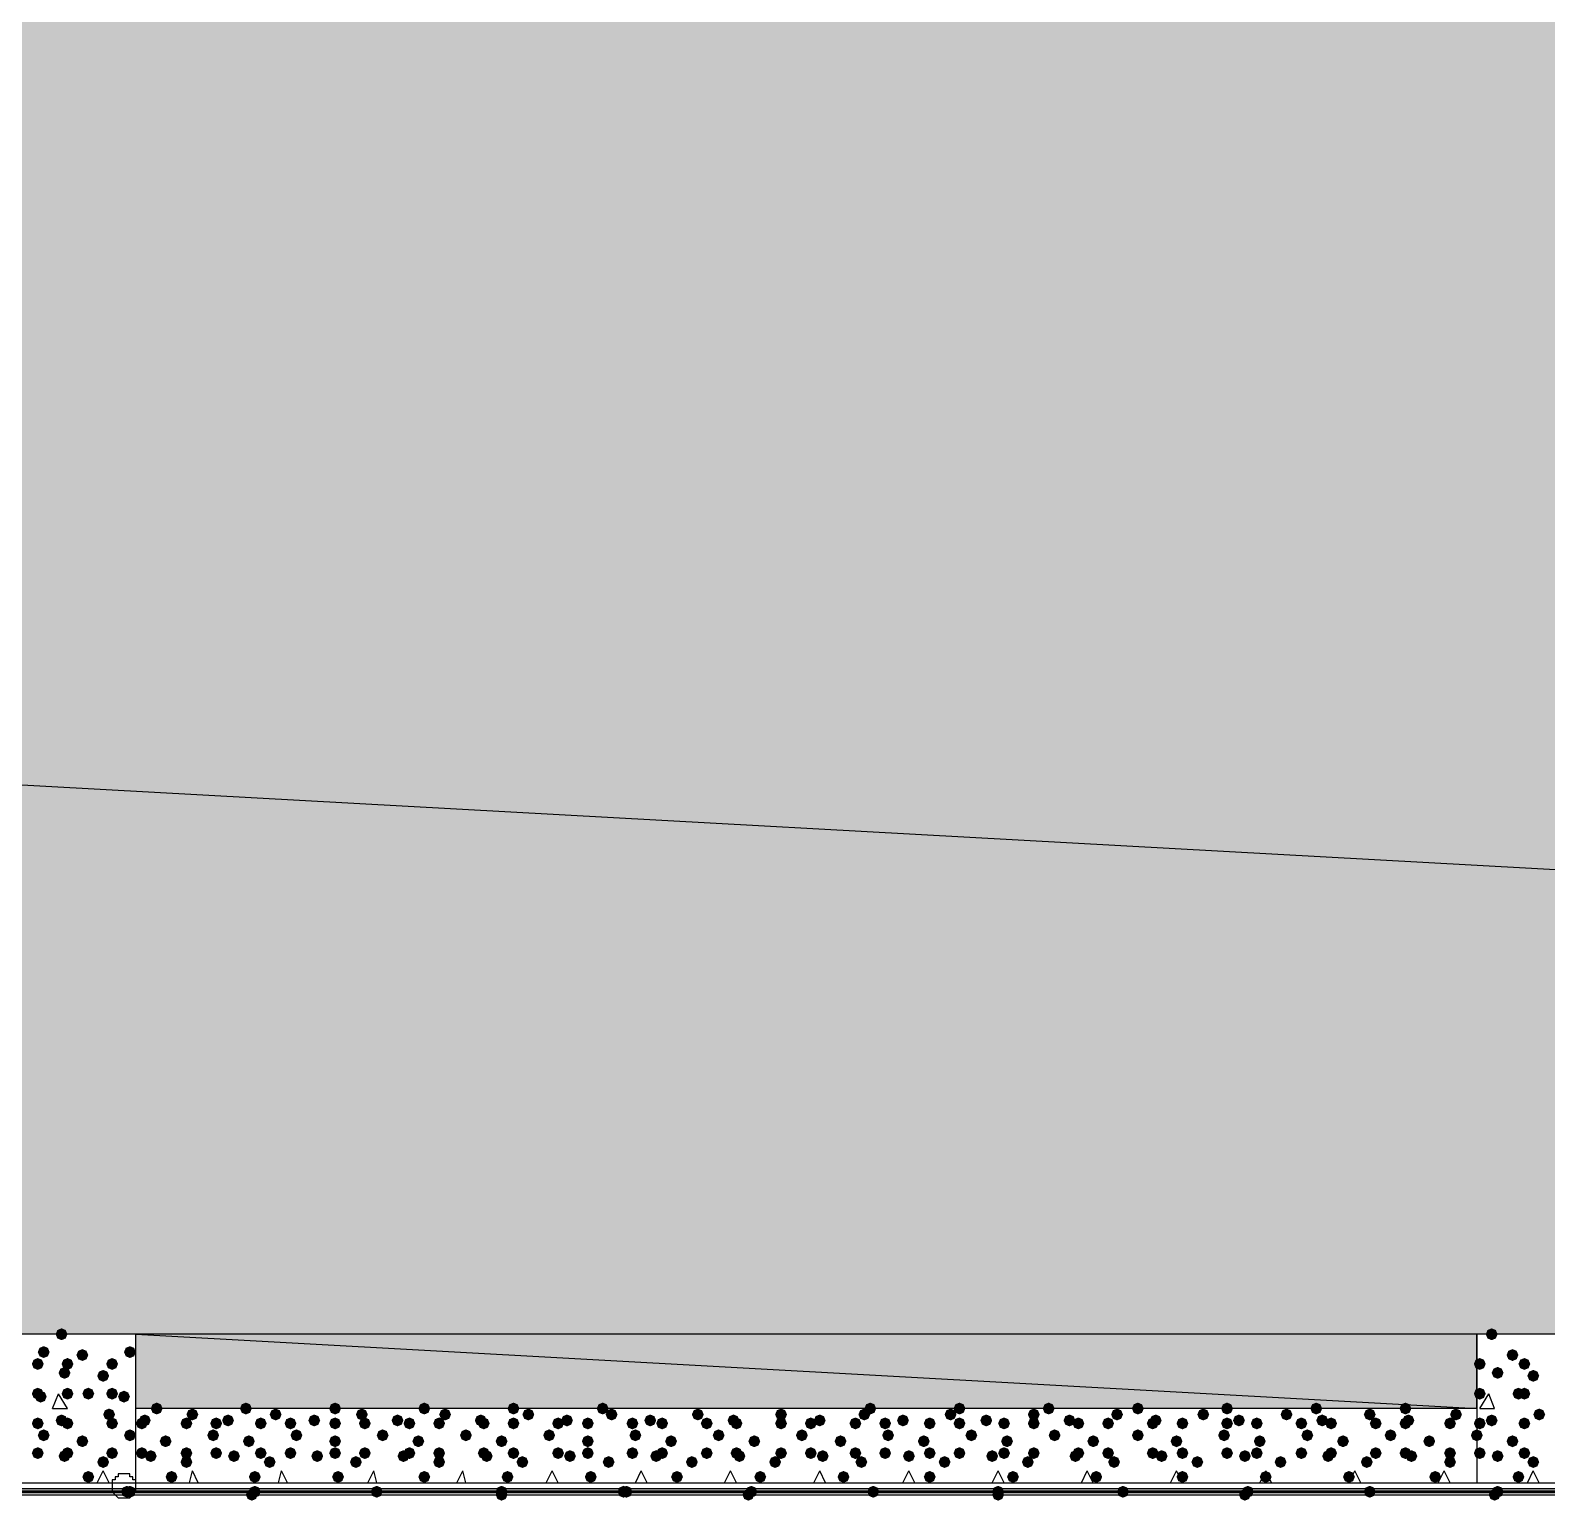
# Model space of a CAD drawing. Header units: millimetres. Extents: x 0 to 420, y 0 to 297.
# Drawn here: x 236.83 to 258.42, y 99.99 to 120.93 of the extents above; entities that cross this region are included whole.
import ezdxf

# ---------------------------------------------------------------- set-up
doc = ezdxf.new("R2010")
doc.units = ezdxf.units.MM
doc.layers.get('0').update_dxf_attribs({"linetype": 'CONTINUOUS'})

msp = doc.modelspace()

# ---------------------------------------------------------------- hatches: boundary and pattern name
at = {"true_color": 0x000008}
h = msp.add_hatch(color=0, dxfattribs=at)
h.paths.add_polyline_path([(378.544667, 121.454333), (32.469667, 121.454333), (378.544667, 102.362)], flags=0)
h.paths.add_polyline_path([(32.469667, 121.454333), (378.544667, 102.362), (32.469667, 102.362)], flags=0)
at = {"true_color": 0x000007}
for points in [[(237.363, 102.362), (237.338129, 102.302204), (237.278333, 102.277333), (237.218538, 102.302204), (237.193667, 102.362), (237.218537, 102.421796), (237.278333, 102.446667), (237.338129, 102.421796)], [(257.725333, 102.362), (257.700462, 102.302204), (257.640667, 102.277333), (257.580871, 102.302204), (257.556, 102.362), (257.580871, 102.421796), (257.640667, 102.446667), (257.700462, 102.421796)], [(237.109, 102.108), (237.084129, 102.048204), (237.024333, 102.023333), (236.964538, 102.048204), (236.939667, 102.108), (236.964537, 102.167796), (237.024333, 102.192667), (237.084129, 102.167796)], [(237.659333, 102.065667), (237.634462, 102.005871), (237.574667, 101.981), (237.514871, 102.005871), (237.49, 102.065667), (237.514871, 102.125462), (237.574667, 102.150333), (237.634462, 102.125463)], [(238.336667, 102.108), (238.311796, 102.048204), (238.252, 102.023333), (238.192204, 102.048204), (238.167333, 102.108), (238.192204, 102.167796), (238.252, 102.192667), (238.311796, 102.167796)], [(258.021667, 102.065667), (257.996796, 102.005871), (257.937, 101.981), (257.877204, 102.005871), (257.852333, 102.065667), (257.877204, 102.125462), (257.937, 102.150333), (257.996796, 102.125463)], [(237.024333, 101.938667), (236.999462, 101.878871), (236.939667, 101.854), (236.879871, 101.878871), (236.855, 101.938667), (236.879871, 101.998462), (236.939667, 102.023333), (236.999462, 101.998463)], [(237.447667, 101.938667), (237.422796, 101.878871), (237.363, 101.854), (237.303204, 101.878871), (237.278333, 101.938667), (237.303204, 101.998462), (237.363, 102.023333), (237.422796, 101.998463)], [(238.082667, 101.938667), (238.057796, 101.878871), (237.998, 101.854), (237.938204, 101.878871), (237.913333, 101.938667), (237.938204, 101.998462), (237.998, 102.023333), (238.057796, 101.998463)], [(257.556, 101.938667), (257.531129, 101.878871), (257.471333, 101.854), (257.411538, 101.878871), (257.386667, 101.938667), (257.411537, 101.998462), (257.471333, 102.023333), (257.531129, 101.998463)], [(258.191, 101.938667), (258.166129, 101.878871), (258.106333, 101.854), (258.046538, 101.878871), (258.021667, 101.938667), (258.046537, 101.998462), (258.106333, 102.023333), (258.166129, 101.998463)], [(237.405333, 101.811667), (237.380462, 101.751871), (237.320667, 101.727), (237.260871, 101.751871), (237.236, 101.811667), (237.260871, 101.871462), (237.320667, 101.896333), (237.380462, 101.871463)], [(237.955667, 101.769333), (237.930796, 101.709537), (237.871, 101.684667), (237.811204, 101.709537), (237.786333, 101.769333), (237.811204, 101.829129), (237.871, 101.854), (237.930796, 101.829129)], [(257.81, 101.811667), (257.785129, 101.751871), (257.725333, 101.727), (257.665538, 101.751871), (257.640667, 101.811667), (257.665537, 101.871462), (257.725333, 101.896333), (257.785129, 101.871463)], [(258.318, 101.769333), (258.293129, 101.709537), (258.233333, 101.684667), (258.173537, 101.709537), (258.148667, 101.769333), (258.173537, 101.829129), (258.233333, 101.854), (258.293129, 101.829129)], [(237.024333, 101.515333), (236.999462, 101.455537), (236.939667, 101.430667), (236.879871, 101.455537), (236.855, 101.515333), (236.879871, 101.575129), (236.939667, 101.6), (236.999462, 101.575129)], [(237.066667, 101.473), (237.041796, 101.413204), (236.982, 101.388333), (236.922204, 101.413204), (236.897333, 101.473), (236.922204, 101.532796), (236.982, 101.557667), (237.041796, 101.532796)], [(237.447667, 101.515333), (237.422796, 101.455537), (237.363, 101.430667), (237.303204, 101.455537), (237.278333, 101.515333), (237.303204, 101.575129), (237.363, 101.6), (237.422796, 101.575129)], [(237.744, 101.515333), (237.719129, 101.455537), (237.659333, 101.430667), (237.599538, 101.455537), (237.574667, 101.515333), (237.599537, 101.575129), (237.659333, 101.6), (237.719129, 101.575129)], [(238.082667, 101.515333), (238.057796, 101.455537), (237.998, 101.430667), (237.938204, 101.455537), (237.913333, 101.515333), (237.938204, 101.575129), (237.998, 101.6), (238.057796, 101.575129)], [(238.252, 101.473), (238.227129, 101.413204), (238.167333, 101.388333), (238.107537, 101.413204), (238.082667, 101.473), (238.107537, 101.532796), (238.167333, 101.557667), (238.227129, 101.532796)], [(257.556, 101.515333), (257.531129, 101.455537), (257.471333, 101.430667), (257.411538, 101.455537), (257.386667, 101.515333), (257.411537, 101.575129), (257.471333, 101.6), (257.531129, 101.575129)], [(258.106333, 101.515333), (258.081462, 101.455537), (258.021667, 101.430667), (257.961871, 101.455537), (257.937, 101.515333), (257.961871, 101.575129), (258.021667, 101.6), (258.081462, 101.575129)], [(258.191, 101.515333), (258.166129, 101.455537), (258.106333, 101.430667), (258.046538, 101.455537), (258.021667, 101.515333), (258.046537, 101.575129), (258.106333, 101.6), (258.166129, 101.575129)], [(238.040333, 101.219), (238.015462, 101.159204), (237.955667, 101.134333), (237.895871, 101.159204), (237.871, 101.219), (237.895871, 101.278796), (237.955667, 101.303667), (238.015462, 101.278796)], [(258.402667, 101.219), (258.377796, 101.159204), (258.318, 101.134333), (258.258204, 101.159204), (258.233333, 101.219), (258.258204, 101.278796), (258.318, 101.303667), (258.377796, 101.278796)], [(237.024333, 101.092), (236.999462, 101.032204), (236.939667, 101.007333), (236.879871, 101.032204), (236.855, 101.092), (236.879871, 101.151796), (236.939667, 101.176667), (236.999462, 101.151796)], [(237.363, 101.134333), (237.338129, 101.074537), (237.278333, 101.049667), (237.218538, 101.074537), (237.193667, 101.134333), (237.218537, 101.194129), (237.278333, 101.219), (237.338129, 101.194129)], [(237.447667, 101.092), (237.422796, 101.032204), (237.363, 101.007333), (237.303204, 101.032204), (237.278333, 101.092), (237.303204, 101.151796), (237.363, 101.176667), (237.422796, 101.151796)], [(238.082667, 101.092), (238.057796, 101.032204), (237.998, 101.007333), (237.938204, 101.032204), (237.913333, 101.092), (237.938204, 101.151796), (237.998, 101.176667), (238.057796, 101.151796)], [(257.556, 101.092), (257.531129, 101.032204), (257.471333, 101.007333), (257.411538, 101.032204), (257.386667, 101.092), (257.411537, 101.151796), (257.471333, 101.176667), (257.531129, 101.151796)], [(257.725333, 101.134333), (257.700462, 101.074537), (257.640667, 101.049667), (257.580871, 101.074537), (257.556, 101.134333), (257.580871, 101.194129), (257.640667, 101.219), (257.700462, 101.194129)], [(258.191, 101.092), (258.166129, 101.032204), (258.106333, 101.007333), (258.046538, 101.032204), (258.021667, 101.092), (258.046537, 101.151796), (258.106333, 101.176667), (258.166129, 101.151796)], [(237.109, 100.922667), (237.084129, 100.862871), (237.024333, 100.838), (236.964538, 100.862871), (236.939667, 100.922667), (236.964537, 100.982462), (237.024333, 101.007333), (237.084129, 100.982463)], [(237.659333, 100.838), (237.634462, 100.778204), (237.574667, 100.753333), (237.514871, 100.778204), (237.49, 100.838), (237.514871, 100.897796), (237.574667, 100.922667), (237.634462, 100.897796)], [(238.336667, 100.922667), (238.311796, 100.862871), (238.252, 100.838), (238.192204, 100.862871), (238.167333, 100.922667), (238.192204, 100.982462), (238.252, 101.007333), (238.311796, 100.982463)], [(258.021667, 100.838), (257.996796, 100.778204), (257.937, 100.753333), (257.877204, 100.778204), (257.852333, 100.838), (257.877204, 100.897796), (257.937, 100.922667), (257.996796, 100.897796)], [(237.024333, 100.668667), (236.999462, 100.608871), (236.939667, 100.584), (236.879871, 100.608871), (236.855, 100.668667), (236.879871, 100.728462), (236.939667, 100.753333), (236.999462, 100.728463)], [(237.405333, 100.626333), (237.380462, 100.566537), (237.320667, 100.541667), (237.260871, 100.566537), (237.236, 100.626333), (237.260871, 100.686129), (237.320667, 100.711), (237.380462, 100.686129)], [(237.447667, 100.668667), (237.422796, 100.608871), (237.363, 100.584), (237.303204, 100.608871), (237.278333, 100.668667), (237.303204, 100.728462), (237.363, 100.753333), (237.422796, 100.728463)], [(237.955667, 100.541667), (237.930796, 100.481871), (237.871, 100.457), (237.811204, 100.481871), (237.786333, 100.541667), (237.811204, 100.601462), (237.871, 100.626333), (237.930796, 100.601463)], [(238.082667, 100.668667), (238.057796, 100.608871), (237.998, 100.584), (237.938204, 100.608871), (237.913333, 100.668667), (237.938204, 100.728462), (237.998, 100.753333), (238.057796, 100.728463)], [(257.556, 100.668667), (257.531129, 100.608871), (257.471333, 100.584), (257.411538, 100.608871), (257.386667, 100.668667), (257.411537, 100.728462), (257.471333, 100.753333), (257.531129, 100.728463)], [(257.81, 100.626333), (257.785129, 100.566537), (257.725333, 100.541667), (257.665538, 100.566537), (257.640667, 100.626333), (257.665537, 100.686129), (257.725333, 100.711), (257.785129, 100.686129)], [(258.191, 100.668667), (258.166129, 100.608871), (258.106333, 100.584), (258.046538, 100.608871), (258.021667, 100.668667), (258.046537, 100.728462), (258.106333, 100.753333), (258.166129, 100.728463)], [(258.318, 100.541667), (258.293129, 100.481871), (258.233333, 100.457), (258.173537, 100.481871), (258.148667, 100.541667), (258.173537, 100.601462), (258.233333, 100.626333), (258.293129, 100.601463)], [(237.744, 100.33), (237.719129, 100.270204), (237.659333, 100.245333), (237.599538, 100.270204), (237.574667, 100.33), (237.599537, 100.389796), (237.659333, 100.414667), (237.719129, 100.389796)], [(258.106333, 100.33), (258.081462, 100.270204), (258.021667, 100.245333), (257.961871, 100.270204), (257.937, 100.33), (257.961871, 100.389796), (258.021667, 100.414667), (258.081462, 100.389796)]]:
    msp.add_hatch(color=0, dxfattribs=at).paths.add_polyline_path(points, flags=0)
at = {"true_color": 0x000008}
h = msp.add_hatch(color=0, dxfattribs=at)
h.paths.add_polyline_path([(257.429, 102.362), (238.336667, 102.362), (257.429, 101.303667)], flags=0)
h.paths.add_polyline_path([(238.336667, 102.362), (257.429, 101.303667), (238.336667, 101.303667)], flags=0)
for points in [[(238.717667, 101.303667), (238.692796, 101.243871), (238.633, 101.219), (238.573204, 101.243871), (238.548333, 101.303667), (238.573204, 101.363462), (238.633, 101.388333), (238.692796, 101.363463)], [(239.225667, 101.219), (239.200796, 101.159204), (239.141, 101.134333), (239.081204, 101.159204), (239.056333, 101.219), (239.081204, 101.278796), (239.141, 101.303667), (239.200796, 101.278796)], [(239.987667, 101.303667), (239.962796, 101.243871), (239.903, 101.219), (239.843204, 101.243871), (239.818333, 101.303667), (239.843204, 101.363462), (239.903, 101.388333), (239.962796, 101.363463)], [(240.411, 101.219), (240.386129, 101.159204), (240.326333, 101.134333), (240.266538, 101.159204), (240.241667, 101.219), (240.266537, 101.278796), (240.326333, 101.303667), (240.386129, 101.278796)], [(241.257667, 101.303667), (241.232796, 101.243871), (241.173, 101.219), (241.113204, 101.243871), (241.088333, 101.303667), (241.113204, 101.363462), (241.173, 101.388333), (241.232796, 101.363463)], [(241.638667, 101.219), (241.613796, 101.159204), (241.554, 101.134333), (241.494204, 101.159204), (241.469333, 101.219), (241.494204, 101.278796), (241.554, 101.303667), (241.613796, 101.278796)], [(242.527667, 101.303667), (242.502796, 101.243871), (242.443, 101.219), (242.383204, 101.243871), (242.358333, 101.303667), (242.383204, 101.363462), (242.443, 101.388333), (242.502796, 101.363463)], [(242.824, 101.219), (242.799129, 101.159204), (242.739333, 101.134333), (242.679538, 101.159204), (242.654667, 101.219), (242.679537, 101.278796), (242.739333, 101.303667), (242.799129, 101.278796)], [(243.797667, 101.303667), (243.772796, 101.243871), (243.713, 101.219), (243.653204, 101.243871), (243.628333, 101.303667), (243.653204, 101.363462), (243.713, 101.388333), (243.772796, 101.363463)], [(244.009333, 101.219), (243.984463, 101.159204), (243.924667, 101.134333), (243.864871, 101.159204), (243.84, 101.219), (243.864871, 101.278796), (243.924667, 101.303667), (243.984462, 101.278796)], [(245.067667, 101.303667), (245.042796, 101.243871), (244.983, 101.219), (244.923204, 101.243871), (244.898333, 101.303667), (244.923204, 101.363462), (244.983, 101.388333), (245.042796, 101.363463)], [(245.194667, 101.219), (245.169796, 101.159204), (245.11, 101.134333), (245.050204, 101.159204), (245.025333, 101.219), (245.050204, 101.278796), (245.11, 101.303667), (245.169796, 101.278796)], [(246.422333, 101.219), (246.397462, 101.159204), (246.337667, 101.134333), (246.277871, 101.159204), (246.253, 101.219), (246.277871, 101.278796), (246.337667, 101.303667), (246.397462, 101.278796)], [(247.607667, 101.219), (247.582796, 101.159204), (247.523, 101.134333), (247.463204, 101.159204), (247.438333, 101.219), (247.463204, 101.278796), (247.523, 101.303667), (247.582796, 101.278796)], [(248.793, 101.219), (248.768129, 101.159204), (248.708333, 101.134333), (248.648538, 101.159204), (248.623667, 101.219), (248.648537, 101.278796), (248.708333, 101.303667), (248.768129, 101.278796)], [(248.877667, 101.303667), (248.852796, 101.243871), (248.793, 101.219), (248.733204, 101.243871), (248.708333, 101.303667), (248.733204, 101.363462), (248.793, 101.388333), (248.852796, 101.363463)], [(250.020667, 101.219), (249.995796, 101.159204), (249.936, 101.134333), (249.876204, 101.159204), (249.851333, 101.219), (249.876204, 101.278796), (249.936, 101.303667), (249.995796, 101.278796)], [(250.147667, 101.303667), (250.122796, 101.243871), (250.063, 101.219), (250.003204, 101.243871), (249.978333, 101.303667), (250.003204, 101.363462), (250.063, 101.388333), (250.122796, 101.363463)], [(251.206, 101.219), (251.181129, 101.159204), (251.121333, 101.134333), (251.061538, 101.159204), (251.036667, 101.219), (251.061537, 101.278796), (251.121333, 101.303667), (251.181129, 101.278796)], [(251.417667, 101.303667), (251.392796, 101.243871), (251.333, 101.219), (251.273204, 101.243871), (251.248333, 101.303667), (251.273204, 101.363462), (251.333, 101.388333), (251.392796, 101.363463)], [(252.391333, 101.219), (252.366462, 101.159204), (252.306667, 101.134333), (252.246871, 101.159204), (252.222, 101.219), (252.246871, 101.278796), (252.306667, 101.303667), (252.366462, 101.278796)], [(252.687667, 101.303667), (252.662796, 101.243871), (252.603, 101.219), (252.543204, 101.243871), (252.518333, 101.303667), (252.543204, 101.363462), (252.603, 101.388333), (252.662796, 101.363463)], [(253.619, 101.219), (253.594129, 101.159204), (253.534333, 101.134333), (253.474538, 101.159204), (253.449667, 101.219), (253.474537, 101.278796), (253.534333, 101.303667), (253.594129, 101.278796)], [(253.957667, 101.303667), (253.932796, 101.243871), (253.873, 101.219), (253.813204, 101.243871), (253.788333, 101.303667), (253.813204, 101.363462), (253.873, 101.388333), (253.932796, 101.363463)], [(254.804333, 101.219), (254.779462, 101.159204), (254.719667, 101.134333), (254.659871, 101.159204), (254.635, 101.219), (254.659871, 101.278796), (254.719667, 101.303667), (254.779462, 101.278796)], [(255.227667, 101.303667), (255.202796, 101.243871), (255.143, 101.219), (255.083204, 101.243871), (255.058333, 101.303667), (255.083204, 101.363462), (255.143, 101.388333), (255.202796, 101.363463)], [(255.989667, 101.219), (255.964796, 101.159204), (255.905, 101.134333), (255.845204, 101.159204), (255.820333, 101.219), (255.845204, 101.278796), (255.905, 101.303667), (255.964796, 101.278796)], [(256.497667, 101.303667), (256.472796, 101.243871), (256.413, 101.219), (256.353204, 101.243871), (256.328333, 101.303667), (256.353204, 101.363462), (256.413, 101.388333), (256.472796, 101.363463)], [(257.217333, 101.219), (257.192462, 101.159204), (257.132667, 101.134333), (257.072871, 101.159204), (257.048, 101.219), (257.072871, 101.278796), (257.132667, 101.303667), (257.192462, 101.278796)], [(238.506, 101.092), (238.481129, 101.032204), (238.421333, 101.007333), (238.361538, 101.032204), (238.336667, 101.092), (238.361537, 101.151796), (238.421333, 101.176667), (238.481129, 101.151796)], [(238.548333, 101.134333), (238.523462, 101.074537), (238.463667, 101.049667), (238.403871, 101.074537), (238.379, 101.134333), (238.403871, 101.194129), (238.463667, 101.219), (238.523462, 101.194129)], [(239.141, 101.092), (239.116129, 101.032204), (239.056333, 101.007333), (238.996538, 101.032204), (238.971667, 101.092), (238.996537, 101.151796), (239.056333, 101.176667), (239.116129, 101.151796)], [(239.564333, 101.092), (239.539463, 101.032204), (239.479667, 101.007333), (239.419871, 101.032204), (239.395, 101.092), (239.419871, 101.151796), (239.479667, 101.176667), (239.539462, 101.151796)], [(239.733667, 101.134333), (239.708796, 101.074537), (239.649, 101.049667), (239.589204, 101.074537), (239.564333, 101.134333), (239.589204, 101.194129), (239.649, 101.219), (239.708796, 101.194129)], [(240.199333, 101.092), (240.174463, 101.032204), (240.114667, 101.007333), (240.054871, 101.032204), (240.03, 101.092), (240.054871, 101.151796), (240.114667, 101.176667), (240.174462, 101.151796)], [(240.622667, 101.092), (240.597796, 101.032204), (240.538, 101.007333), (240.478204, 101.032204), (240.453333, 101.092), (240.478204, 101.151796), (240.538, 101.176667), (240.597796, 101.151796)], [(240.961333, 101.134333), (240.936462, 101.074537), (240.876667, 101.049667), (240.816871, 101.074537), (240.792, 101.134333), (240.816871, 101.194129), (240.876667, 101.219), (240.936462, 101.194129)], [(241.257667, 101.092), (241.232796, 101.032204), (241.173, 101.007333), (241.113204, 101.032204), (241.088333, 101.092), (241.113204, 101.151796), (241.173, 101.176667), (241.232796, 101.151796)], [(241.681, 101.092), (241.656129, 101.032204), (241.596333, 101.007333), (241.536538, 101.032204), (241.511667, 101.092), (241.536537, 101.151796), (241.596333, 101.176667), (241.656129, 101.151796)], [(242.146667, 101.134333), (242.121796, 101.074537), (242.062, 101.049667), (242.002204, 101.074537), (241.977333, 101.134333), (242.002204, 101.194129), (242.062, 101.219), (242.121796, 101.194129)], [(242.316, 101.092), (242.291129, 101.032204), (242.231333, 101.007333), (242.171538, 101.032204), (242.146667, 101.092), (242.171537, 101.151796), (242.231333, 101.176667), (242.291129, 101.151796)], [(242.739333, 101.092), (242.714463, 101.032204), (242.654667, 101.007333), (242.594871, 101.032204), (242.57, 101.092), (242.594871, 101.151796), (242.654667, 101.176667), (242.714462, 101.151796)], [(243.332, 101.134333), (243.307129, 101.074537), (243.247333, 101.049667), (243.187537, 101.074537), (243.162667, 101.134333), (243.187537, 101.194129), (243.247333, 101.219), (243.307129, 101.194129)], [(243.374333, 101.092), (243.349463, 101.032204), (243.289667, 101.007333), (243.229871, 101.032204), (243.205, 101.092), (243.229871, 101.151796), (243.289667, 101.176667), (243.349462, 101.151796)], [(243.797667, 101.092), (243.772796, 101.032204), (243.713, 101.007333), (243.653204, 101.032204), (243.628333, 101.092), (243.653204, 101.151796), (243.713, 101.176667), (243.772796, 101.151796)], [(244.432667, 101.092), (244.407796, 101.032204), (244.348, 101.007333), (244.288204, 101.032204), (244.263333, 101.092), (244.288204, 101.151796), (244.348, 101.176667), (244.407796, 101.151796)], [(244.559667, 101.134333), (244.534796, 101.074537), (244.475, 101.049667), (244.415204, 101.074537), (244.390333, 101.134333), (244.415204, 101.194129), (244.475, 101.219), (244.534796, 101.194129)], [(244.856, 101.092), (244.831129, 101.032204), (244.771333, 101.007333), (244.711538, 101.032204), (244.686667, 101.092), (244.711537, 101.151796), (244.771333, 101.176667), (244.831129, 101.151796)], [(245.491, 101.092), (245.466129, 101.032204), (245.406333, 101.007333), (245.346538, 101.032204), (245.321667, 101.092), (245.346537, 101.151796), (245.406333, 101.176667), (245.466129, 101.151796)], [(245.745, 101.134333), (245.720129, 101.074537), (245.660333, 101.049667), (245.600538, 101.074537), (245.575667, 101.134333), (245.600537, 101.194129), (245.660333, 101.219), (245.720129, 101.194129)], [(245.914333, 101.092), (245.889462, 101.032204), (245.829667, 101.007333), (245.769871, 101.032204), (245.745, 101.092), (245.769871, 101.151796), (245.829667, 101.176667), (245.889462, 101.151796)], [(246.549333, 101.092), (246.524463, 101.032204), (246.464667, 101.007333), (246.404871, 101.032204), (246.38, 101.092), (246.404871, 101.151796), (246.464667, 101.176667), (246.524462, 101.151796)], [(246.930333, 101.134333), (246.905462, 101.074537), (246.845667, 101.049667), (246.785871, 101.074537), (246.761, 101.134333), (246.785871, 101.194129), (246.845667, 101.219), (246.905462, 101.194129)], [(246.972667, 101.092), (246.947796, 101.032204), (246.888, 101.007333), (246.828204, 101.032204), (246.803333, 101.092), (246.828204, 101.151796), (246.888, 101.176667), (246.947796, 101.151796)], [(247.607667, 101.092), (247.582796, 101.032204), (247.523, 101.007333), (247.463204, 101.032204), (247.438333, 101.092), (247.463204, 101.151796), (247.523, 101.176667), (247.582796, 101.151796)], [(248.031, 101.092), (248.006129, 101.032204), (247.946333, 101.007333), (247.886538, 101.032204), (247.861667, 101.092), (247.886537, 101.151796), (247.946333, 101.176667), (248.006129, 101.151796)], [(248.158, 101.134333), (248.133129, 101.074537), (248.073333, 101.049667), (248.013537, 101.074537), (247.988667, 101.134333), (248.013537, 101.194129), (248.073333, 101.219), (248.133129, 101.194129)], [(248.666, 101.092), (248.641129, 101.032204), (248.581333, 101.007333), (248.521538, 101.032204), (248.496667, 101.092), (248.521537, 101.151796), (248.581333, 101.176667), (248.641129, 101.151796)], [(249.089333, 101.092), (249.064462, 101.032204), (249.004667, 101.007333), (248.944871, 101.032204), (248.92, 101.092), (248.944871, 101.151796), (249.004667, 101.176667), (249.064462, 101.151796)], [(249.343333, 101.134333), (249.318463, 101.074537), (249.258667, 101.049667), (249.198871, 101.074537), (249.174, 101.134333), (249.198871, 101.194129), (249.258667, 101.219), (249.318462, 101.194129)], [(249.724333, 101.092), (249.699462, 101.032204), (249.639667, 101.007333), (249.579871, 101.032204), (249.555, 101.092), (249.579871, 101.151796), (249.639667, 101.176667), (249.699462, 101.151796)], [(250.147667, 101.092), (250.122796, 101.032204), (250.063, 101.007333), (250.003204, 101.032204), (249.978333, 101.092), (250.003204, 101.151796), (250.063, 101.176667), (250.122796, 101.151796)], [(250.528667, 101.134333), (250.503796, 101.074537), (250.444, 101.049667), (250.384204, 101.074537), (250.359333, 101.134333), (250.384204, 101.194129), (250.444, 101.219), (250.503796, 101.194129)], [(250.782667, 101.092), (250.757796, 101.032204), (250.698, 101.007333), (250.638204, 101.032204), (250.613333, 101.092), (250.638204, 101.151796), (250.698, 101.176667), (250.757796, 101.151796)], [(251.206, 101.092), (251.181129, 101.032204), (251.121333, 101.007333), (251.061538, 101.032204), (251.036667, 101.092), (251.061537, 101.151796), (251.121333, 101.176667), (251.181129, 101.151796)], [(251.714, 101.134333), (251.689129, 101.074537), (251.629333, 101.049667), (251.569538, 101.074537), (251.544667, 101.134333), (251.569537, 101.194129), (251.629333, 101.219), (251.689129, 101.194129)], [(251.841, 101.092), (251.816129, 101.032204), (251.756333, 101.007333), (251.696538, 101.032204), (251.671667, 101.092), (251.696537, 101.151796), (251.756333, 101.176667), (251.816129, 101.151796)], [(252.264333, 101.092), (252.239463, 101.032204), (252.179667, 101.007333), (252.119871, 101.032204), (252.095, 101.092), (252.119871, 101.151796), (252.179667, 101.176667), (252.239462, 101.151796)], [(252.899333, 101.092), (252.874462, 101.032204), (252.814667, 101.007333), (252.754871, 101.032204), (252.73, 101.092), (252.754871, 101.151796), (252.814667, 101.176667), (252.874462, 101.151796)], [(252.941667, 101.134333), (252.916796, 101.074537), (252.857, 101.049667), (252.797204, 101.074537), (252.772333, 101.134333), (252.797204, 101.194129), (252.857, 101.219), (252.916796, 101.194129)], [(253.322667, 101.092), (253.297796, 101.032204), (253.238, 101.007333), (253.178204, 101.032204), (253.153333, 101.092), (253.178204, 101.151796), (253.238, 101.176667), (253.297796, 101.151796)], [(253.957667, 101.092), (253.932796, 101.032204), (253.873, 101.007333), (253.813204, 101.032204), (253.788333, 101.092), (253.813204, 101.151796), (253.873, 101.176667), (253.932796, 101.151796)], [(254.127, 101.134333), (254.102129, 101.074537), (254.042333, 101.049667), (253.982537, 101.074537), (253.957667, 101.134333), (253.982537, 101.194129), (254.042333, 101.219), (254.102129, 101.194129)], [(254.381, 101.092), (254.356129, 101.032204), (254.296333, 101.007333), (254.236538, 101.032204), (254.211667, 101.092), (254.236537, 101.151796), (254.296333, 101.176667), (254.356129, 101.151796)], [(255.016, 101.092), (254.991129, 101.032204), (254.931333, 101.007333), (254.871538, 101.032204), (254.846667, 101.092), (254.871537, 101.151796), (254.931333, 101.176667), (254.991129, 101.151796)], [(255.312333, 101.134333), (255.287463, 101.074537), (255.227667, 101.049667), (255.167871, 101.074537), (255.143, 101.134333), (255.167871, 101.194129), (255.227667, 101.219), (255.287462, 101.194129)], [(255.439333, 101.092), (255.414463, 101.032204), (255.354667, 101.007333), (255.294871, 101.032204), (255.27, 101.092), (255.294871, 101.151796), (255.354667, 101.176667), (255.414462, 101.151796)], [(256.074333, 101.092), (256.049463, 101.032204), (255.989667, 101.007333), (255.929871, 101.032204), (255.905, 101.092), (255.929871, 101.151796), (255.989667, 101.176667), (256.049462, 101.151796)], [(256.497667, 101.092), (256.472796, 101.032204), (256.413, 101.007333), (256.353204, 101.032204), (256.328333, 101.092), (256.353204, 101.151796), (256.413, 101.176667), (256.472796, 101.151796)], [(256.54, 101.134333), (256.515129, 101.074537), (256.455333, 101.049667), (256.395538, 101.074537), (256.370667, 101.134333), (256.395537, 101.194129), (256.455333, 101.219), (256.515129, 101.194129)], [(257.132667, 101.092), (257.107796, 101.032204), (257.048, 101.007333), (256.988204, 101.032204), (256.963333, 101.092), (256.988204, 101.151796), (257.048, 101.176667), (257.107796, 101.151796)], [(238.844667, 100.838), (238.819796, 100.778204), (238.76, 100.753333), (238.700204, 100.778204), (238.675333, 100.838), (238.700204, 100.897796), (238.76, 100.922667), (238.819796, 100.897796)], [(239.522, 100.922667), (239.497129, 100.862871), (239.437333, 100.838), (239.377537, 100.862871), (239.352667, 100.922667), (239.377537, 100.982462), (239.437333, 101.007333), (239.497129, 100.982463)], [(240.03, 100.838), (240.005129, 100.778204), (239.945333, 100.753333), (239.885538, 100.778204), (239.860667, 100.838), (239.885537, 100.897796), (239.945333, 100.922667), (240.005129, 100.897796)], [(240.707333, 100.922667), (240.682462, 100.862871), (240.622667, 100.838), (240.562871, 100.862871), (240.538, 100.922667), (240.562871, 100.982462), (240.622667, 101.007333), (240.682462, 100.982463)], [(241.257667, 100.838), (241.232796, 100.778204), (241.173, 100.753333), (241.113204, 100.778204), (241.088333, 100.838), (241.113204, 100.897796), (241.173, 100.922667), (241.232796, 100.897796)], [(241.935, 100.922667), (241.910129, 100.862871), (241.850333, 100.838), (241.790538, 100.862871), (241.765667, 100.922667), (241.790537, 100.982462), (241.850333, 101.007333), (241.910129, 100.982463)], [(242.443, 100.838), (242.418129, 100.778204), (242.358333, 100.753333), (242.298538, 100.778204), (242.273667, 100.838), (242.298537, 100.897796), (242.358333, 100.922667), (242.418129, 100.897796)], [(243.120333, 100.922667), (243.095462, 100.862871), (243.035667, 100.838), (242.975871, 100.862871), (242.951, 100.922667), (242.975871, 100.982462), (243.035667, 101.007333), (243.095462, 100.982463)], [(243.628333, 100.838), (243.603462, 100.778204), (243.543667, 100.753333), (243.483871, 100.778204), (243.459, 100.838), (243.483871, 100.897796), (243.543667, 100.922667), (243.603462, 100.897796)], [(244.305667, 100.922667), (244.280796, 100.862871), (244.221, 100.838), (244.161204, 100.862871), (244.136333, 100.922667), (244.161204, 100.982462), (244.221, 101.007333), (244.280796, 100.982463)], [(244.856, 100.838), (244.831129, 100.778204), (244.771333, 100.753333), (244.711538, 100.778204), (244.686667, 100.838), (244.711537, 100.897796), (244.771333, 100.922667), (244.831129, 100.897796)], [(245.533333, 100.922667), (245.508463, 100.862871), (245.448667, 100.838), (245.388871, 100.862871), (245.364, 100.922667), (245.388871, 100.982462), (245.448667, 101.007333), (245.508462, 100.982463)], [(246.041333, 100.838), (246.016462, 100.778204), (245.956667, 100.753333), (245.896871, 100.778204), (245.872, 100.838), (245.896871, 100.897796), (245.956667, 100.922667), (246.016462, 100.897796)], [(246.718667, 100.922667), (246.693796, 100.862871), (246.634, 100.838), (246.574204, 100.862871), (246.549333, 100.922667), (246.574204, 100.982462), (246.634, 101.007333), (246.693796, 100.982463)], [(247.226667, 100.838), (247.201796, 100.778204), (247.142, 100.753333), (247.082204, 100.778204), (247.057333, 100.838), (247.082204, 100.897796), (247.142, 100.922667), (247.201796, 100.897796)], [(247.904, 100.922667), (247.879129, 100.862871), (247.819333, 100.838), (247.759538, 100.862871), (247.734667, 100.922667), (247.759537, 100.982462), (247.819333, 101.007333), (247.879129, 100.982463)], [(248.454333, 100.838), (248.429463, 100.778204), (248.369667, 100.753333), (248.309871, 100.778204), (248.285, 100.838), (248.309871, 100.897796), (248.369667, 100.922667), (248.429462, 100.897796)], [(249.131667, 100.922667), (249.106796, 100.862871), (249.047, 100.838), (248.987204, 100.862871), (248.962333, 100.922667), (248.987204, 100.982462), (249.047, 101.007333), (249.106796, 100.982463)], [(249.639667, 100.838), (249.614796, 100.778204), (249.555, 100.753333), (249.495204, 100.778204), (249.470333, 100.838), (249.495204, 100.897796), (249.555, 100.922667), (249.614796, 100.897796)], [(250.317, 100.922667), (250.292129, 100.862871), (250.232333, 100.838), (250.172537, 100.862871), (250.147667, 100.922667), (250.172537, 100.982462), (250.232333, 101.007333), (250.292129, 100.982463)], [(250.825, 100.838), (250.800129, 100.778204), (250.740333, 100.753333), (250.680538, 100.778204), (250.655667, 100.838), (250.680537, 100.897796), (250.740333, 100.922667), (250.800129, 100.897796)], [(251.502333, 100.922667), (251.477463, 100.862871), (251.417667, 100.838), (251.357871, 100.862871), (251.333, 100.922667), (251.357871, 100.982462), (251.417667, 101.007333), (251.477462, 100.982463)], [(252.052667, 100.838), (252.027796, 100.778204), (251.968, 100.753333), (251.908204, 100.778204), (251.883333, 100.838), (251.908204, 100.897796), (251.968, 100.922667), (252.027796, 100.897796)], [(252.687667, 100.922667), (252.662796, 100.862871), (252.603, 100.838), (252.543204, 100.862871), (252.518333, 100.922667), (252.543204, 100.982462), (252.603, 101.007333), (252.662796, 100.982463)], [(253.238, 100.838), (253.213129, 100.778204), (253.153333, 100.753333), (253.093538, 100.778204), (253.068667, 100.838), (253.093537, 100.897796), (253.153333, 100.922667), (253.213129, 100.897796)], [(253.915333, 100.922667), (253.890462, 100.862871), (253.830667, 100.838), (253.770871, 100.862871), (253.746, 100.922667), (253.770871, 100.982462), (253.830667, 101.007333), (253.890462, 100.982463)], [(254.423333, 100.838), (254.398462, 100.778204), (254.338667, 100.753333), (254.278871, 100.778204), (254.254, 100.838), (254.278871, 100.897796), (254.338667, 100.922667), (254.398462, 100.897796)], [(255.100667, 100.922667), (255.075796, 100.862871), (255.016, 100.838), (254.956204, 100.862871), (254.931333, 100.922667), (254.956204, 100.982462), (255.016, 101.007333), (255.075796, 100.982463)], [(255.608667, 100.838), (255.583796, 100.778204), (255.524, 100.753333), (255.464204, 100.778204), (255.439333, 100.838), (255.464204, 100.897796), (255.524, 100.922667), (255.583796, 100.897796)], [(256.286, 100.922667), (256.261129, 100.862871), (256.201333, 100.838), (256.141538, 100.862871), (256.116667, 100.922667), (256.141537, 100.982462), (256.201333, 101.007333), (256.261129, 100.982463)], [(256.836333, 100.838), (256.811462, 100.778204), (256.751667, 100.753333), (256.691871, 100.778204), (256.667, 100.838), (256.691871, 100.897796), (256.751667, 100.922667), (256.811462, 100.897796)], [(257.513667, 100.922667), (257.488796, 100.862871), (257.429, 100.838), (257.369204, 100.862871), (257.344333, 100.922667), (257.369204, 100.982462), (257.429, 101.007333), (257.488796, 100.982463)], [(238.506, 100.668667), (238.481129, 100.608871), (238.421333, 100.584), (238.361538, 100.608871), (238.336667, 100.668667), (238.361537, 100.728462), (238.421333, 100.753333), (238.481129, 100.728463)], [(238.633, 100.626333), (238.608129, 100.566537), (238.548333, 100.541667), (238.488538, 100.566537), (238.463667, 100.626333), (238.488537, 100.686129), (238.548333, 100.711), (238.608129, 100.686129)], [(239.141, 100.668667), (239.116129, 100.608871), (239.056333, 100.584), (238.996538, 100.608871), (238.971667, 100.668667), (238.996537, 100.728462), (239.056333, 100.753333), (239.116129, 100.728463)], [(239.141, 100.541667), (239.116129, 100.481871), (239.056333, 100.457), (238.996538, 100.481871), (238.971667, 100.541667), (238.996537, 100.601462), (239.056333, 100.626333), (239.116129, 100.601463)], [(239.564333, 100.668667), (239.539463, 100.608871), (239.479667, 100.584), (239.419871, 100.608871), (239.395, 100.668667), (239.419871, 100.728462), (239.479667, 100.753333), (239.539462, 100.728463)], [(239.818333, 100.626333), (239.793462, 100.566537), (239.733667, 100.541667), (239.673871, 100.566537), (239.649, 100.626333), (239.673871, 100.686129), (239.733667, 100.711), (239.793462, 100.686129)], [(240.199333, 100.668667), (240.174463, 100.608871), (240.114667, 100.584), (240.054871, 100.608871), (240.03, 100.668667), (240.054871, 100.728462), (240.114667, 100.753333), (240.174462, 100.728463)], [(240.326333, 100.541667), (240.301462, 100.481871), (240.241667, 100.457), (240.181871, 100.481871), (240.157, 100.541667), (240.181871, 100.601462), (240.241667, 100.626333), (240.301462, 100.601463)], [(240.622667, 100.668667), (240.597796, 100.608871), (240.538, 100.584), (240.478204, 100.608871), (240.453333, 100.668667), (240.478204, 100.728462), (240.538, 100.753333), (240.597796, 100.728463)], [(241.003667, 100.626333), (240.978796, 100.566537), (240.919, 100.541667), (240.859204, 100.566537), (240.834333, 100.626333), (240.859204, 100.686129), (240.919, 100.711), (240.978796, 100.686129)], [(241.257667, 100.668667), (241.232796, 100.608871), (241.173, 100.584), (241.113204, 100.608871), (241.088333, 100.668667), (241.113204, 100.728462), (241.173, 100.753333), (241.232796, 100.728463)], [(241.554, 100.541667), (241.529129, 100.481871), (241.469333, 100.457), (241.409538, 100.481871), (241.384667, 100.541667), (241.409537, 100.601462), (241.469333, 100.626333), (241.529129, 100.601463)], [(241.681, 100.668667), (241.656129, 100.608871), (241.596333, 100.584), (241.536538, 100.608871), (241.511667, 100.668667), (241.536537, 100.728462), (241.596333, 100.753333), (241.656129, 100.728463)], [(242.231333, 100.626333), (242.206462, 100.566537), (242.146667, 100.541667), (242.086871, 100.566537), (242.062, 100.626333), (242.086871, 100.686129), (242.146667, 100.711), (242.206462, 100.686129)], [(242.316, 100.668667), (242.291129, 100.608871), (242.231333, 100.584), (242.171538, 100.608871), (242.146667, 100.668667), (242.171537, 100.728462), (242.231333, 100.753333), (242.291129, 100.728463)], [(242.739333, 100.668667), (242.714463, 100.608871), (242.654667, 100.584), (242.594871, 100.608871), (242.57, 100.668667), (242.594871, 100.728462), (242.654667, 100.753333), (242.714462, 100.728463)], [(242.739333, 100.541667), (242.714463, 100.481871), (242.654667, 100.457), (242.594871, 100.481871), (242.57, 100.541667), (242.594871, 100.601462), (242.654667, 100.626333), (242.714462, 100.601463)], [(243.374333, 100.668667), (243.349463, 100.608871), (243.289667, 100.584), (243.229871, 100.608871), (243.205, 100.668667), (243.229871, 100.728462), (243.289667, 100.753333), (243.349462, 100.728463)], [(243.416667, 100.626333), (243.391796, 100.566537), (243.332, 100.541667), (243.272204, 100.566537), (243.247333, 100.626333), (243.272204, 100.686129), (243.332, 100.711), (243.391796, 100.686129)], [(243.797667, 100.668667), (243.772796, 100.608871), (243.713, 100.584), (243.653204, 100.608871), (243.628333, 100.668667), (243.653204, 100.728462), (243.713, 100.753333), (243.772796, 100.728463)], [(243.924667, 100.541667), (243.899796, 100.481871), (243.84, 100.457), (243.780204, 100.481871), (243.755333, 100.541667), (243.780204, 100.601462), (243.84, 100.626333), (243.899796, 100.601463)], [(244.432667, 100.668667), (244.407796, 100.608871), (244.348, 100.584), (244.288204, 100.608871), (244.263333, 100.668667), (244.288204, 100.728462), (244.348, 100.753333), (244.407796, 100.728463)], [(244.602, 100.626333), (244.577129, 100.566537), (244.517333, 100.541667), (244.457538, 100.566537), (244.432667, 100.626333), (244.457537, 100.686129), (244.517333, 100.711), (244.577129, 100.686129)], [(244.856, 100.668667), (244.831129, 100.608871), (244.771333, 100.584), (244.711538, 100.608871), (244.686667, 100.668667), (244.711537, 100.728462), (244.771333, 100.753333), (244.831129, 100.728463)], [(245.152333, 100.541667), (245.127462, 100.481871), (245.067667, 100.457), (245.007871, 100.481871), (244.983, 100.541667), (245.007871, 100.601462), (245.067667, 100.626333), (245.127462, 100.601463)], [(245.491, 100.668667), (245.466129, 100.608871), (245.406333, 100.584), (245.346538, 100.608871), (245.321667, 100.668667), (245.346537, 100.728462), (245.406333, 100.753333), (245.466129, 100.728463)], [(245.829667, 100.626333), (245.804796, 100.566537), (245.745, 100.541667), (245.685204, 100.566537), (245.660333, 100.626333), (245.685204, 100.686129), (245.745, 100.711), (245.804796, 100.686129)], [(245.914333, 100.668667), (245.889462, 100.608871), (245.829667, 100.584), (245.769871, 100.608871), (245.745, 100.668667), (245.769871, 100.728462), (245.829667, 100.753333), (245.889462, 100.728463)], [(246.337667, 100.541667), (246.312796, 100.481871), (246.253, 100.457), (246.193204, 100.481871), (246.168333, 100.541667), (246.193204, 100.601462), (246.253, 100.626333), (246.312796, 100.601463)], [(246.549333, 100.668667), (246.524463, 100.608871), (246.464667, 100.584), (246.404871, 100.608871), (246.38, 100.668667), (246.404871, 100.728462), (246.464667, 100.753333), (246.524462, 100.728463)], [(246.972667, 100.668667), (246.947796, 100.608871), (246.888, 100.584), (246.828204, 100.608871), (246.803333, 100.668667), (246.828204, 100.728462), (246.888, 100.753333), (246.947796, 100.728463)], [(247.015, 100.626333), (246.990129, 100.566537), (246.930333, 100.541667), (246.870538, 100.566537), (246.845667, 100.626333), (246.870537, 100.686129), (246.930333, 100.711), (246.990129, 100.686129)], [(247.523, 100.541667), (247.498129, 100.481871), (247.438333, 100.457), (247.378537, 100.481871), (247.353667, 100.541667), (247.378537, 100.601462), (247.438333, 100.626333), (247.498129, 100.601463)], [(247.607667, 100.668667), (247.582796, 100.608871), (247.523, 100.584), (247.463204, 100.608871), (247.438333, 100.668667), (247.463204, 100.728462), (247.523, 100.753333), (247.582796, 100.728463)], [(248.031, 100.668667), (248.006129, 100.608871), (247.946333, 100.584), (247.886538, 100.608871), (247.861667, 100.668667), (247.886537, 100.728462), (247.946333, 100.753333), (248.006129, 100.728463)], [(248.200333, 100.626333), (248.175462, 100.566537), (248.115667, 100.541667), (248.055871, 100.566537), (248.031, 100.626333), (248.055871, 100.686129), (248.115667, 100.711), (248.175462, 100.686129)], [(248.666, 100.668667), (248.641129, 100.608871), (248.581333, 100.584), (248.521538, 100.608871), (248.496667, 100.668667), (248.521537, 100.728462), (248.581333, 100.753333), (248.641129, 100.728463)], [(248.750667, 100.541667), (248.725796, 100.481871), (248.666, 100.457), (248.606204, 100.481871), (248.581333, 100.541667), (248.606204, 100.601462), (248.666, 100.626333), (248.725796, 100.601463)], [(249.089333, 100.668667), (249.064462, 100.608871), (249.004667, 100.584), (248.944871, 100.608871), (248.92, 100.668667), (248.944871, 100.728462), (249.004667, 100.753333), (249.064462, 100.728463)], [(249.428, 100.626333), (249.403129, 100.566537), (249.343333, 100.541667), (249.283537, 100.566537), (249.258667, 100.626333), (249.283537, 100.686129), (249.343333, 100.711), (249.403129, 100.686129)], [(249.724333, 100.668667), (249.699462, 100.608871), (249.639667, 100.584), (249.579871, 100.608871), (249.555, 100.668667), (249.579871, 100.728462), (249.639667, 100.753333), (249.699462, 100.728463)], [(249.936, 100.541667), (249.911129, 100.481871), (249.851333, 100.457), (249.791538, 100.481871), (249.766667, 100.541667), (249.791537, 100.601462), (249.851333, 100.626333), (249.911129, 100.601463)], [(250.147667, 100.668667), (250.122796, 100.608871), (250.063, 100.584), (250.003204, 100.608871), (249.978333, 100.668667), (250.003204, 100.728462), (250.063, 100.753333), (250.122796, 100.728463)], [(250.613333, 100.626333), (250.588462, 100.566537), (250.528667, 100.541667), (250.468871, 100.566537), (250.444, 100.626333), (250.468871, 100.686129), (250.528667, 100.711), (250.588462, 100.686129)], [(250.782667, 100.668667), (250.757796, 100.608871), (250.698, 100.584), (250.638204, 100.608871), (250.613333, 100.668667), (250.638204, 100.728462), (250.698, 100.753333), (250.757796, 100.728463)], [(251.121333, 100.541667), (251.096462, 100.481871), (251.036667, 100.457), (250.976871, 100.481871), (250.952, 100.541667), (250.976871, 100.601462), (251.036667, 100.626333), (251.096462, 100.601463)], [(251.206, 100.668667), (251.181129, 100.608871), (251.121333, 100.584), (251.061538, 100.608871), (251.036667, 100.668667), (251.061537, 100.728462), (251.121333, 100.753333), (251.181129, 100.728463)], [(251.798667, 100.626333), (251.773796, 100.566537), (251.714, 100.541667), (251.654204, 100.566537), (251.629333, 100.626333), (251.654204, 100.686129), (251.714, 100.711), (251.773796, 100.686129)], [(251.841, 100.668667), (251.816129, 100.608871), (251.756333, 100.584), (251.696538, 100.608871), (251.671667, 100.668667), (251.696537, 100.728462), (251.756333, 100.753333), (251.816129, 100.728463)], [(252.264333, 100.668667), (252.239463, 100.608871), (252.179667, 100.584), (252.119871, 100.608871), (252.095, 100.668667), (252.119871, 100.728462), (252.179667, 100.753333), (252.239462, 100.728463)], [(252.349, 100.541667), (252.324129, 100.481871), (252.264333, 100.457), (252.204538, 100.481871), (252.179667, 100.541667), (252.204537, 100.601462), (252.264333, 100.626333), (252.324129, 100.601463)], [(252.899333, 100.668667), (252.874462, 100.608871), (252.814667, 100.584), (252.754871, 100.608871), (252.73, 100.668667), (252.754871, 100.728462), (252.814667, 100.753333), (252.874462, 100.728463)], [(253.026333, 100.626333), (253.001462, 100.566537), (252.941667, 100.541667), (252.881871, 100.566537), (252.857, 100.626333), (252.881871, 100.686129), (252.941667, 100.711), (253.001462, 100.686129)], [(253.322667, 100.668667), (253.297796, 100.608871), (253.238, 100.584), (253.178204, 100.608871), (253.153333, 100.668667), (253.178204, 100.728462), (253.238, 100.753333), (253.297796, 100.728463)], [(253.534333, 100.541667), (253.509462, 100.481871), (253.449667, 100.457), (253.389871, 100.481871), (253.365, 100.541667), (253.389871, 100.601462), (253.449667, 100.626333), (253.509462, 100.601463)], [(253.957667, 100.668667), (253.932796, 100.608871), (253.873, 100.584), (253.813204, 100.608871), (253.788333, 100.668667), (253.813204, 100.728462), (253.873, 100.753333), (253.932796, 100.728463)], [(254.211667, 100.626333), (254.186796, 100.566537), (254.127, 100.541667), (254.067204, 100.566537), (254.042333, 100.626333), (254.067204, 100.686129), (254.127, 100.711), (254.186796, 100.686129)], [(254.381, 100.668667), (254.356129, 100.608871), (254.296333, 100.584), (254.236538, 100.608871), (254.211667, 100.668667), (254.236537, 100.728462), (254.296333, 100.753333), (254.356129, 100.728463)], [(254.719667, 100.541667), (254.694796, 100.481871), (254.635, 100.457), (254.575204, 100.481871), (254.550333, 100.541667), (254.575204, 100.601462), (254.635, 100.626333), (254.694796, 100.601463)], [(255.016, 100.668667), (254.991129, 100.608871), (254.931333, 100.584), (254.871538, 100.608871), (254.846667, 100.668667), (254.871537, 100.728462), (254.931333, 100.753333), (254.991129, 100.728463)], [(255.397, 100.626333), (255.372129, 100.566537), (255.312333, 100.541667), (255.252537, 100.566537), (255.227667, 100.626333), (255.252537, 100.686129), (255.312333, 100.711), (255.372129, 100.686129)], [(255.439333, 100.668667), (255.414463, 100.608871), (255.354667, 100.584), (255.294871, 100.608871), (255.27, 100.668667), (255.294871, 100.728462), (255.354667, 100.753333), (255.414462, 100.728463)], [(255.947333, 100.541667), (255.922462, 100.481871), (255.862667, 100.457), (255.802871, 100.481871), (255.778, 100.541667), (255.802871, 100.601462), (255.862667, 100.626333), (255.922462, 100.601463)], [(256.074333, 100.668667), (256.049463, 100.608871), (255.989667, 100.584), (255.929871, 100.608871), (255.905, 100.668667), (255.929871, 100.728462), (255.989667, 100.753333), (256.049462, 100.728463)], [(256.497667, 100.668667), (256.472796, 100.608871), (256.413, 100.584), (256.353204, 100.608871), (256.328333, 100.668667), (256.353204, 100.728462), (256.413, 100.753333), (256.472796, 100.728463)], [(256.582333, 100.626333), (256.557462, 100.566537), (256.497667, 100.541667), (256.437871, 100.566537), (256.413, 100.626333), (256.437871, 100.686129), (256.497667, 100.711), (256.557462, 100.686129)], [(257.132667, 100.668667), (257.107796, 100.608871), (257.048, 100.584), (256.988204, 100.608871), (256.963333, 100.668667), (256.988204, 100.728462), (257.048, 100.753333), (257.107796, 100.728463)], [(257.132667, 100.541667), (257.107796, 100.481871), (257.048, 100.457), (256.988204, 100.481871), (256.963333, 100.541667), (256.988204, 100.601462), (257.048, 100.626333), (257.107796, 100.601463)], [(238.929333, 100.33), (238.904462, 100.270204), (238.844667, 100.245333), (238.784871, 100.270204), (238.76, 100.33), (238.784871, 100.389796), (238.844667, 100.414667), (238.904462, 100.389796)], [(240.114667, 100.33), (240.089796, 100.270204), (240.03, 100.245333), (239.970204, 100.270204), (239.945333, 100.33), (239.970204, 100.389796), (240.03, 100.414667), (240.089796, 100.389796)], [(241.3, 100.33), (241.275129, 100.270204), (241.215333, 100.245333), (241.155538, 100.270204), (241.130667, 100.33), (241.155537, 100.389796), (241.215333, 100.414667), (241.275129, 100.389796)], [(242.527667, 100.33), (242.502796, 100.270204), (242.443, 100.245333), (242.383204, 100.270204), (242.358333, 100.33), (242.383204, 100.389796), (242.443, 100.414667), (242.502796, 100.389796)], [(243.713, 100.33), (243.688129, 100.270204), (243.628333, 100.245333), (243.568537, 100.270204), (243.543667, 100.33), (243.568537, 100.389796), (243.628333, 100.414667), (243.688129, 100.389796)], [(244.898333, 100.33), (244.873462, 100.270204), (244.813667, 100.245333), (244.753871, 100.270204), (244.729, 100.33), (244.753871, 100.389796), (244.813667, 100.414667), (244.873462, 100.389796)], [(246.126, 100.33), (246.101129, 100.270204), (246.041333, 100.245333), (245.981538, 100.270204), (245.956667, 100.33), (245.981537, 100.389796), (246.041333, 100.414667), (246.101129, 100.389796)], [(247.311333, 100.33), (247.286462, 100.270204), (247.226667, 100.245333), (247.166871, 100.270204), (247.142, 100.33), (247.166871, 100.389796), (247.226667, 100.414667), (247.286462, 100.389796)], [(248.496667, 100.33), (248.471796, 100.270204), (248.412, 100.245333), (248.352204, 100.270204), (248.327333, 100.33), (248.352204, 100.389796), (248.412, 100.414667), (248.471796, 100.389796)], [(249.724333, 100.33), (249.699462, 100.270204), (249.639667, 100.245333), (249.579871, 100.270204), (249.555, 100.33), (249.579871, 100.389796), (249.639667, 100.414667), (249.699462, 100.389796)], [(250.909667, 100.33), (250.884796, 100.270204), (250.825, 100.245333), (250.765204, 100.270204), (250.740333, 100.33), (250.765204, 100.389796), (250.825, 100.414667), (250.884796, 100.389796)], [(252.095, 100.33), (252.070129, 100.270204), (252.010333, 100.245333), (251.950538, 100.270204), (251.925667, 100.33), (251.950537, 100.389796), (252.010333, 100.414667), (252.070129, 100.389796)], [(253.322667, 100.33), (253.297796, 100.270204), (253.238, 100.245333), (253.178204, 100.270204), (253.153333, 100.33), (253.178204, 100.389796), (253.238, 100.414667), (253.297796, 100.389796)], [(254.508, 100.33), (254.483129, 100.270204), (254.423333, 100.245333), (254.363538, 100.270204), (254.338667, 100.33), (254.363537, 100.389796), (254.423333, 100.414667), (254.483129, 100.389796)], [(255.693333, 100.33), (255.668462, 100.270204), (255.608667, 100.245333), (255.548871, 100.270204), (255.524, 100.33), (255.548871, 100.389796), (255.608667, 100.414667), (255.668462, 100.389796)], [(256.921, 100.33), (256.896129, 100.270204), (256.836333, 100.245333), (256.776538, 100.270204), (256.751667, 100.33), (256.776537, 100.389796), (256.836333, 100.414667), (256.896129, 100.389796)]]:
    msp.add_hatch(color=0, dxfattribs=at).paths.add_polyline_path(points, flags=0)
at = {"true_color": 0x0000fe}
for points in [[(238.294333, 100.118333), (238.269463, 100.058538), (238.209667, 100.033667), (238.149871, 100.058538), (238.125, 100.118333), (238.149871, 100.178129), (238.209667, 100.203), (238.269462, 100.178129)], [(238.336667, 100.118333), (238.311796, 100.058538), (238.252, 100.033667), (238.192204, 100.058538), (238.167333, 100.118333), (238.192204, 100.178129), (238.252, 100.203), (238.311796, 100.178129)], [(240.114667, 100.118333), (240.089796, 100.058538), (240.03, 100.033667), (239.970204, 100.058538), (239.945333, 100.118333), (239.970204, 100.178129), (240.03, 100.203), (240.089796, 100.178129)], [(241.850333, 100.118333), (241.825462, 100.058538), (241.765667, 100.033667), (241.705871, 100.058538), (241.681, 100.118333), (241.705871, 100.178129), (241.765667, 100.203), (241.825462, 100.178129)], [(241.850333, 100.118333), (241.825462, 100.058538), (241.765667, 100.033667), (241.705871, 100.058538), (241.681, 100.118333), (241.705871, 100.178129), (241.765667, 100.203), (241.825462, 100.178129)], [(243.628333, 100.118333), (243.603462, 100.058538), (243.543667, 100.033667), (243.483871, 100.058538), (243.459, 100.118333), (243.483871, 100.178129), (243.543667, 100.203), (243.603462, 100.178129)], [(245.364, 100.118333), (245.339129, 100.058538), (245.279333, 100.033667), (245.219538, 100.058538), (245.194667, 100.118333), (245.219537, 100.178129), (245.279333, 100.203), (245.339129, 100.178129)], [(245.406333, 100.118333), (245.381463, 100.058538), (245.321667, 100.033667), (245.261871, 100.058538), (245.237, 100.118333), (245.261871, 100.178129), (245.321667, 100.203), (245.381462, 100.178129)], [(247.184333, 100.118333), (247.159462, 100.058538), (247.099667, 100.033667), (247.039871, 100.058538), (247.015, 100.118333), (247.039871, 100.178129), (247.099667, 100.203), (247.159462, 100.178129)], [(248.92, 100.118333), (248.895129, 100.058538), (248.835333, 100.033667), (248.775538, 100.058538), (248.750667, 100.118333), (248.775537, 100.178129), (248.835333, 100.203), (248.895129, 100.178129)], [(248.92, 100.118333), (248.895129, 100.058538), (248.835333, 100.033667), (248.775538, 100.058538), (248.750667, 100.118333), (248.775537, 100.178129), (248.835333, 100.203), (248.895129, 100.178129)], [(250.698, 100.118333), (250.673129, 100.058538), (250.613333, 100.033667), (250.553538, 100.058538), (250.528667, 100.118333), (250.553537, 100.178129), (250.613333, 100.203), (250.673129, 100.178129)], [(252.476, 100.118333), (252.451129, 100.058538), (252.391333, 100.033667), (252.331538, 100.058538), (252.306667, 100.118333), (252.331537, 100.178129), (252.391333, 100.203), (252.451129, 100.178129)], [(252.476, 100.118333), (252.451129, 100.058538), (252.391333, 100.033667), (252.331538, 100.058538), (252.306667, 100.118333), (252.331537, 100.178129), (252.391333, 100.203), (252.451129, 100.178129)], [(254.254, 100.118333), (254.229129, 100.058538), (254.169333, 100.033667), (254.109537, 100.058538), (254.084667, 100.118333), (254.109537, 100.178129), (254.169333, 100.203), (254.229129, 100.178129)], [(255.989667, 100.118333), (255.964796, 100.058538), (255.905, 100.033667), (255.845204, 100.058538), (255.820333, 100.118333), (255.845204, 100.178129), (255.905, 100.203), (255.964796, 100.178129)], [(255.989667, 100.118333), (255.964796, 100.058538), (255.905, 100.033667), (255.845204, 100.058538), (255.820333, 100.118333), (255.845204, 100.178129), (255.905, 100.203), (255.964796, 100.178129)], [(257.81, 100.118333), (257.785129, 100.058538), (257.725333, 100.033667), (257.665538, 100.058538), (257.640667, 100.118333), (257.665537, 100.178129), (257.725333, 100.203), (257.785129, 100.178129)], [(240.072333, 100.076), (240.047462, 100.016204), (239.987667, 99.991333), (239.927871, 100.016204), (239.903, 100.076), (239.927871, 100.135796), (239.987667, 100.160667), (240.047462, 100.135796)], [(243.628333, 100.076), (243.603462, 100.016204), (243.543667, 99.991333), (243.483871, 100.016204), (243.459, 100.076), (243.483871, 100.135796), (243.543667, 100.160667), (243.603462, 100.135796)], [(247.142, 100.076), (247.117129, 100.016204), (247.057333, 99.991333), (246.997537, 100.016204), (246.972667, 100.076), (246.997537, 100.135796), (247.057333, 100.160667), (247.117129, 100.135796)], [(250.698, 100.076), (250.673129, 100.016204), (250.613333, 99.991333), (250.553538, 100.016204), (250.528667, 100.076), (250.553537, 100.135796), (250.613333, 100.160667), (250.673129, 100.135796)], [(254.211667, 100.076), (254.186796, 100.016204), (254.127, 99.991333), (254.067204, 100.016204), (254.042333, 100.076), (254.067204, 100.135796), (254.127, 100.160667), (254.186796, 100.135796)], [(257.767667, 100.076), (257.742796, 100.016204), (257.683, 99.991333), (257.623204, 100.016204), (257.598333, 100.076), (257.623204, 100.135796), (257.683, 100.160667), (257.742796, 100.135796)]]:
    msp.add_hatch(color=0, dxfattribs=at).paths.add_polyline_path(points, flags=0)
at = {"true_color": 0x000007}
h = msp.add_hatch(color=0, dxfattribs=at)
h.paths.add_polyline_path([(379.73, 100.160667), (31.284333, 100.160667), (379.73, 100.118333)], flags=0)
h.paths.add_polyline_path([(31.284333, 100.160667), (379.73, 100.118333), (31.284333, 100.118333)], flags=0)

# ---------------------------------------------------------------- linework, layer by layer
at = {"color": 0, "true_color": 0x000008}
for points in [[(378.544667, 121.454333), (32.469667, 121.454333), (378.544667, 102.362)], [(32.469667, 121.454333), (378.544667, 102.362), (32.469667, 102.362)], [(257.429, 102.362), (238.336667, 102.362), (257.429, 101.303667)], [(238.336667, 102.362), (257.429, 101.303667), (238.336667, 101.303667)]]:
    msp.add_lwpolyline(points, close=True, dxfattribs=at)
at = {"color": 0, "true_color": 0x000007}
for points in [[(236.22, 102.362), (236.22, 100.245333), (238.336667, 100.245333), (238.336667, 102.362)], [(257.429, 102.362), (257.429, 100.245333), (259.545667, 100.245333), (259.545667, 102.362)], [(238.336667, 100.203), (238.336667, 100.245333), (238.336667, 100.287667), (238.294333, 100.287667), (238.294333, 100.33), (238.252, 100.33), (238.252, 100.372333), (238.209667, 100.372333), (238.167333, 100.372333), (238.125, 100.372333), (238.082667, 100.372333), (238.082667, 100.33), (238.040333, 100.33), (238.040333, 100.287667), (237.998, 100.287667), (237.998, 100.245333), (237.998, 100.203), (237.998, 100.160667), (237.998, 100.118333), (238.040333, 100.076), (238.082667, 100.033667), (238.125, 100.033667), (238.167333, 100.033667), (238.209667, 100.033667), (238.252, 100.033667), (238.294333, 100.076), (238.336667, 100.118333), (238.336667, 100.160667)], [(379.73, 100.160667), (31.284333, 100.160667), (379.73, 100.118333)], [(31.284333, 100.160667), (379.73, 100.118333), (31.284333, 100.118333)]]:
    msp.add_lwpolyline(points, close=True, dxfattribs=at)
for points in [[(237.151333, 101.303667), (237.236, 101.515333)], [(237.363, 101.303667), (237.236, 101.515333)], [(257.471333, 101.303667), (257.598333, 101.515333)], [(257.683, 101.303667), (257.598333, 101.515333)], [(237.151333, 101.303667), (237.363, 101.303667)], [(257.429, 101.303667), (238.336667, 101.303667)], [(257.471333, 101.303667), (257.683, 101.303667)], [(237.786333, 100.245333), (237.871, 100.414667)], [(237.955667, 100.245333), (237.871, 100.414667)], [(258.148667, 100.245333), (258.233333, 100.414667)], [(258.318, 100.245333), (258.233333, 100.414667)], [(238.336667, 100.245333), (257.429, 100.245333)], [(379.73, 100.118333), (31.242, 100.118333), (379.73, 100.118333), (31.242, 100.076)], [(379.73, 100.118333), (31.284333, 100.118333), (31.242, 100.118333)], [(31.242, 100.076), (379.772333, 100.076), (379.772333, 100.118333)], [(379.73, 100.160667), (31.284333, 100.160667)], [(31.284333, 100.118333), (379.73, 100.118333), (31.284333, 100.118333), (379.73, 100.118333)], [(379.73, 100.118333), (31.284333, 100.118333)]]:
    msp.add_lwpolyline(points, dxfattribs=at)
at = {"color": 0, "true_color": 0x000008}
for points in [[(239.098667, 100.245333), (239.141, 100.414667)], [(239.225667, 100.245333), (239.141, 100.414667)], [(240.368667, 100.245333), (240.411, 100.414667)], [(240.495667, 100.245333), (240.411, 100.414667)], [(241.638667, 100.245333), (241.723333, 100.414667)], [(241.765667, 100.245333), (241.723333, 100.414667)], [(242.908667, 100.245333), (242.993333, 100.414667)], [(243.035667, 100.245333), (242.993333, 100.414667)], [(244.178667, 100.245333), (244.263333, 100.414667)], [(244.348, 100.245333), (244.263333, 100.414667)], [(245.448667, 100.245333), (245.533333, 100.414667)], [(245.618, 100.245333), (245.533333, 100.414667)], [(246.718667, 100.245333), (246.803333, 100.414667)], [(246.888, 100.245333), (246.803333, 100.414667)], [(247.988667, 100.245333), (248.073333, 100.414667)], [(248.158, 100.245333), (248.073333, 100.414667)], [(249.258667, 100.245333), (249.343333, 100.414667)], [(249.428, 100.245333), (249.343333, 100.414667)], [(250.528667, 100.245333), (250.613333, 100.414667)], [(250.698, 100.245333), (250.613333, 100.414667)], [(251.798667, 100.245333), (251.883333, 100.414667)], [(251.968, 100.245333), (251.883333, 100.414667)], [(253.068667, 100.245333), (253.153333, 100.414667)], [(253.238, 100.245333), (253.153333, 100.414667)], [(254.338667, 100.245333), (254.423333, 100.414667)], [(254.508, 100.245333), (254.423333, 100.414667)], [(255.608667, 100.245333), (255.693333, 100.414667)], [(255.778, 100.245333), (255.693333, 100.414667)], [(256.878667, 100.245333), (256.963333, 100.414667)], [(257.048, 100.245333), (256.963333, 100.414667)]]:
    msp.add_lwpolyline(points, dxfattribs=at)

doc.saveas('drawing.dxf')
